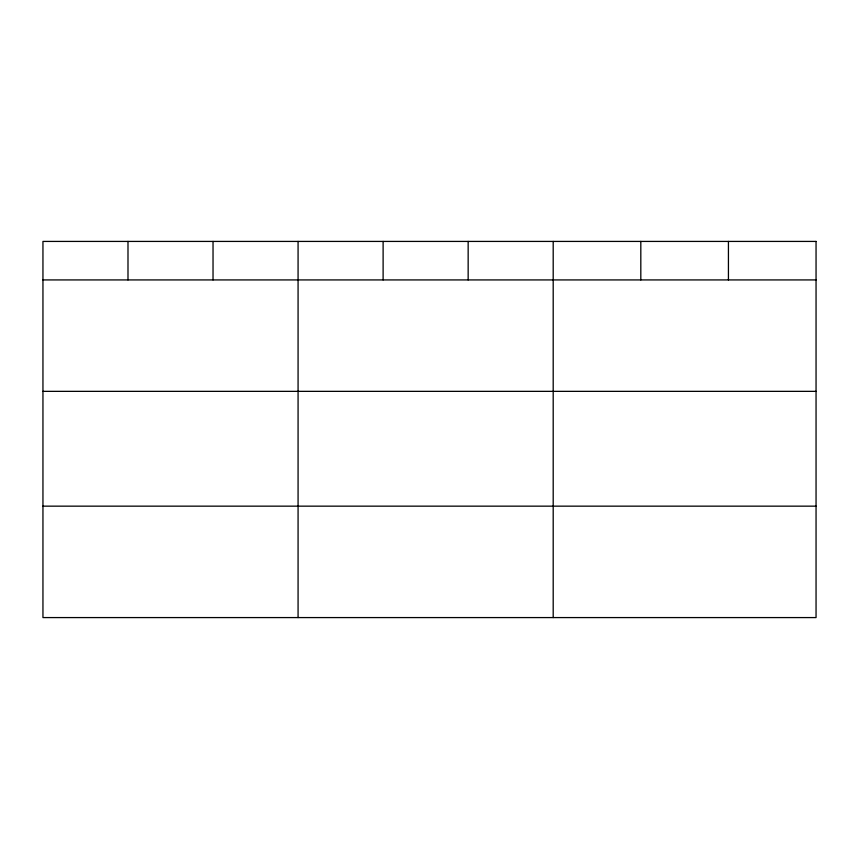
<?xml version="1.0" encoding="UTF-8"?>
<svg xmlns="http://www.w3.org/2000/svg" width="859" height="859" viewBox="0 0 859 859"><rect width="100%" height="100%" fill="white"/><g stroke="black" fill="none" stroke-linecap="round" stroke-linejoin="round"><path stroke-width="1.29" d="M42.95 279.927L816.05 279.927M42.95 391.35L816.05 391.35M42.95 506.155L816.05 506.155M728.432 241.422L728.432 279.927M640.814 241.422L640.814 279.927M553.196 241.422L553.196 617.578M468.155 241.422L468.155 279.927M383.114 241.422L383.114 279.927M298.073 241.422L298.073 617.578M213.032 241.422L213.032 279.927M127.991 241.422L127.991 279.927M816.05 241.422L42.95 241.422L42.95 617.578L816.05 617.578L816.05 241.422"/></g></svg>
